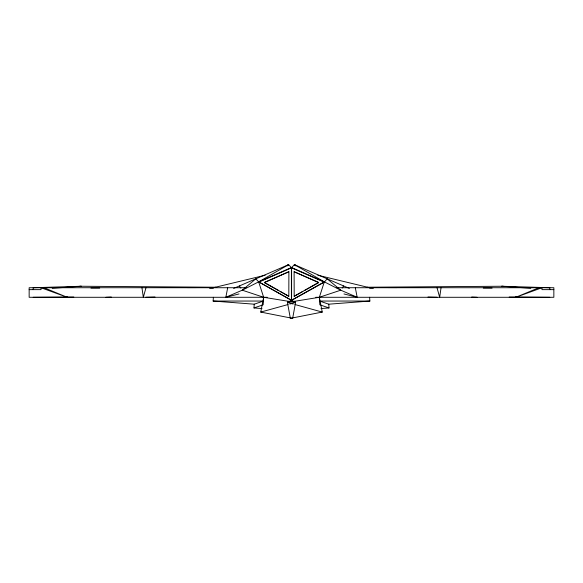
<?xml version="1.0" encoding="UTF-8"?>
<svg xmlns="http://www.w3.org/2000/svg" width="583" height="583" viewBox="0 0 583 583"><rect width="100%" height="100%" fill="white"/><g stroke="black" fill="none" stroke-linecap="round" stroke-linejoin="round"><path stroke-width="0.87" d="M291.595 300.369L291.595 267.881L288.629 264.638L233.637 288.432M294.189 296.288L294.109 271.722L318.602 282.42L294.189 296.288L302.883 291.434M213.13 301.047L263.414 301.047L254.224 304.188L213.13 301.047L213.378 297.286M262.022 308.56L253.984 307.948L254.224 304.188M263.166 304.807L263.654 297.286L258.67 281.859L255.799 278.842L242.251 290.188L225.832 297.286L227.683 287.725M349.363 288.432L294.371 264.638L291.405 267.881L291.405 300.369M441.054 287.725L439.669 297.286L437.01 287.725M294.648 301.287L295.566 302.453L292.651 318.362L260.747 312.08L263.654 297.286L242.251 290.188L258.67 281.859L288.629 264.638L287.317 265.855M145.99 287.725L143.331 297.286L141.946 287.725M295.683 265.855L294.371 264.638L324.33 281.859L319.346 297.286L322.253 312.08L290.349 318.362L287.434 302.453L319.346 297.286L340.749 290.188L324.33 281.859L291.5 267.517L258.67 281.859L291.5 300.42L324.25 282.143L327.201 278.842L340.749 290.188L357.168 297.286L355.317 287.725M280.117 291.434L288.811 296.288L264.398 282.42L288.891 271.722L264.318 282.617L278.536 290.553M342.185 288.068L343.62 285.947M293.205 304.049L287.434 302.453L288.352 301.287M290.035 268.581L291.5 267.517L292.965 268.581M287.127 265.659L288.629 264.638M304.464 290.553L318.682 282.617L294.109 271.722M287.434 302.453L324.33 281.859M258.75 282.143L291.587 267.801M538.947 287.725L515.787 297.286L541.986 287.725L541.986 289.634L553.85 289.634M253.984 307.948L262.328 305.091M260.747 312.08L288.082 304.523M289.795 304.049L295.566 302.453L258.67 281.859M225.832 297.286L239.03 293.949M213.378 287.725L265.163 275.234M369.87 301.047L319.586 301.047L328.776 304.188L369.87 301.047L369.622 297.286M320.978 308.56L329.016 307.948L328.776 304.188M52.215 288.293L81.307 286.246L215.965 287.23M67.817 287.12L72.314 286.829M75.907 286.596L81.307 286.246L33.195 287.725L33.195 289.634M517.267 297.046L509.178 297.053M73.822 297.053L65.733 297.046M105.953 297.286L111.287 297.031M145.99 297.286L155.012 297.031M209.632 288.293L213.269 288.264M367.035 287.23L501.693 286.246L549.805 287.725L549.805 289.634M33.195 297.286L67.577 297.038M187.383 287.608L196.179 287.587M90.919 288.104L99.715 288.089M246.296 287.725L29.15 287.725L29.15 297.286L267.247 297.286M336.704 287.725L553.85 287.725L553.85 297.286L315.753 297.286M29.15 289.634L41.014 289.634L41.014 287.725L67.213 297.286L44.053 287.725M388.074 287.587L396.87 287.608M483.285 288.089L492.081 288.104M369.731 288.264L373.368 288.293M515.423 297.038L549.805 297.286M427.988 297.031L437.01 297.286M471.713 297.031L477.047 297.286M507.093 286.596L501.693 286.246L530.785 288.293M510.686 286.829L515.183 287.12M263.654 297.286L295.566 302.453M317.837 275.234L369.622 287.725M343.97 293.949L357.168 297.286M294.918 304.523L322.253 312.08M320.672 305.091L329.016 307.948M291.413 267.801L324.25 282.143M294.371 264.638L295.873 265.659M239.38 285.947L240.815 288.068M319.346 297.286L319.834 304.807M291.5 267.837L291.5 300.42M288.891 271.722L288.811 296.288"/></g></svg>
